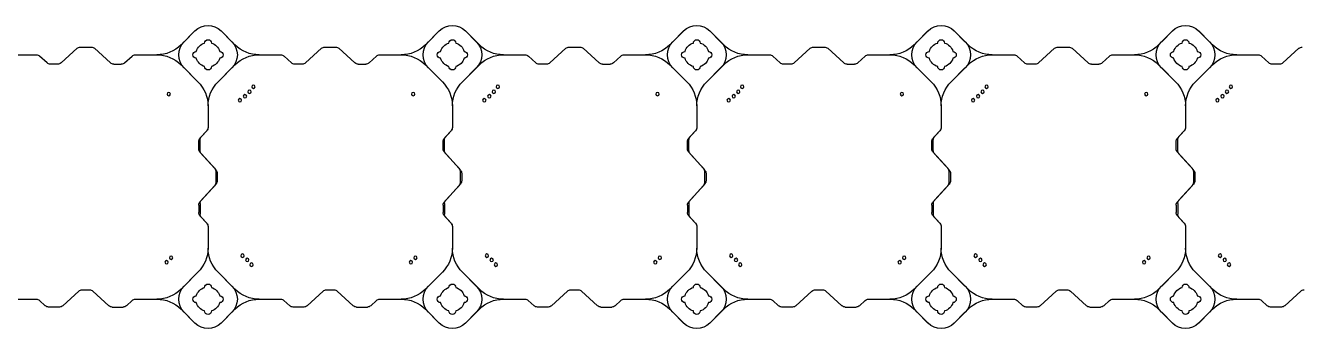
# Model space of a CAD drawing. Header units: millimetres. Extents: x -1612139 to -1260738, y 1141106 to 1536160.
# Drawn here: x -1302587 to -1299976, y 1185871 to 1186491 of the extents above; entities that cross this region are included whole.
import ezdxf

# ---------------------------------------------------------------- set-up
doc = ezdxf.new("R2010")
doc.units = ezdxf.units.MM
doc.header["$LTSCALE"] = 10
doc.layers.get('0').update_dxf_attribs({"linetype": 'CONTINUOUS'})
doc.layers.add('W-FLOAT_BOWL浮筒', color=253, linetype='CONTINUOUS')

# ---------------------------------------------------------------- blocks, each defined once
blk = doc.blocks.new('橙色')
at = {"layer": 'W-FLOAT_BOWL浮筒', "color": 30}
for p, q in [((11973.2, 548.8), (11944.8, 520.5)), ((11951.2, 526.9), (11973.1, 548.8)), ((12026.8, 548.8), (12055.2, 520.5)), ((12026.9, 548.8), (12048.8, 526.9)), ((12473.2, 548.8), (12444.8, 520.5)), ((12451.2, 526.9), (12473.1, 548.8)), ((12526.8, 548.8), (12555.2, 520.5)), ((12526.9, 548.8), (12548.8, 526.9)), ((12973.2, 548.8), (12944.8, 520.5)), ((12951.2, 526.9), (12973.1, 548.8)), ((13026.8, 548.8), (13055.2, 520.5)), ((13026.9, 548.8), (13048.8, 526.9)), ((13473.2, 548.8), (13444.8, 520.5)), ((13451.2, 526.9), (13473.1, 548.8)), ((13526.8, 548.8), (13555.2, 520.5)), ((13526.9, 548.8), (13548.8, 526.9)), ((13973.2, 548.8), (13944.8, 520.5)), ((13951.2, 526.9), (13973.1, 548.8)), ((14026.8, 548.8), (14055.2, 520.5)), ((14026.9, 548.8), (14048.8, 526.9)), ((11604.6, 500), (11648.5, 500)), ((11667.1, 513.4), (11655.3, 502.6)), ((11696.1, 516), (11673.9, 516)), ((11702.9, 513.4), (11735.6, 483.6)), ((11797.1, 513.4), (11764.4, 483.6)), ((11803.9, 516), (11826.1, 516)), ((11832.9, 513.4), (11844.7, 502.6)), ((11851.5, 500), (11895.3, 500)), ((12104.6, 500), (12148.5, 500)), ((12167.1, 513.4), (12155.3, 502.6)), ((12196.1, 516), (12173.9, 516)), ((12202.9, 513.4), (12235.6, 483.6)), ((12297.1, 513.4), (12264.4, 483.6)), ((12303.9, 516), (12326.1, 516)), ((12332.9, 513.4), (12344.7, 502.6)), ((12351.5, 500), (12395.3, 500)), ((12604.6, 500), (12648.5, 500)), ((12667.1, 513.4), (12655.3, 502.6)), ((12696.1, 516), (12673.9, 516)), ((12702.9, 513.4), (12735.6, 483.6)), ((12797.1, 513.4), (12764.4, 483.6)), ((12803.9, 516), (12826.1, 516)), ((12832.9, 513.4), (12844.7, 502.6)), ((12851.5, 500), (12895.3, 500)), ((13104.6, 500), (13148.5, 500)), ((13167.1, 513.4), (13155.3, 502.6)), ((13196.1, 516), (13173.9, 516)), ((13202.9, 513.4), (13235.6, 483.6)), ((13297.1, 513.4), (13264.4, 483.6)), ((13303.9, 516), (13326.1, 516)), ((13332.9, 513.4), (13344.7, 502.6)), ((13351.5, 500), (13395.3, 500)), ((13604.6, 500), (13648.5, 500)), ((13667.1, 513.4), (13655.3, 502.6)), ((13696.1, 516), (13673.9, 516)), ((13702.9, 513.4), (13735.6, 483.6)), ((13797.1, 513.4), (13764.4, 483.6)), ((13803.9, 516), (13826.1, 516)), ((13832.9, 513.4), (13844.7, 502.6)), ((13851.5, 500), (13895.3, 500)), ((14104.6, 500), (14148.5, 500)), ((14167.1, 513.4), (14155.3, 502.6)), ((14196.1, 516), (14173.9, 516)), ((14202.9, 513.4), (14235.6, 483.6)), ((11742.4, 481), (11757.6, 481)), ((11979.5, 444.8), (11944.8, 479.5)), ((11951.2, 473.2), (11979.5, 444.8)), ((12020.5, 444.8), (12055.2, 479.5)), ((12048.8, 473.2), (12020.5, 444.8)), ((12242.4, 481), (12257.6, 481)), ((12479.5, 444.8), (12444.8, 479.5)), ((12451.2, 473.2), (12479.5, 444.8)), ((12520.5, 444.8), (12555.2, 479.5)), ((12548.8, 473.2), (12520.5, 444.8)), ((12742.4, 481), (12757.6, 481)), ((12979.5, 444.8), (12944.8, 479.5)), ((12951.2, 473.2), (12979.5, 444.8)), ((13020.5, 444.8), (13055.2, 479.5)), ((13048.8, 473.2), (13020.5, 444.8)), ((13242.4, 481), (13257.6, 481)), ((13479.5, 444.8), (13444.8, 479.5)), ((13451.2, 473.2), (13479.5, 444.8)), ((13520.5, 444.8), (13555.2, 479.5)), ((13548.8, 473.2), (13520.5, 444.8)), ((13742.4, 481), (13757.6, 481)), ((13979.5, 444.8), (13944.8, 479.5)), ((13951.2, 473.2), (13979.5, 444.8)), ((14020.5, 444.8), (14055.2, 479.5)), ((14048.8, 473.2), (14020.5, 444.8)), ((12000, 351.3), (12000, 395.4)), ((12000, 351.5), (12000, 395.4)), ((12500, 351.3), (12500, 395.4)), ((12500, 351.5), (12500, 395.4)), ((13000, 351.3), (13000, 395.4)), ((13000, 351.5), (13000, 395.4)), ((13500, 351.3), (13500, 395.4)), ((13500, 351.5), (13500, 395.4)), ((14000, 351.3), (14000, 395.4)), ((14000, 351.5), (14000, 395.4)), ((11983.6, 329.4), (11997.4, 344.5)), ((11986.6, 332.9), (11997.4, 344.7)), ((12483.6, 329.4), (12497.4, 344.5)), ((12486.6, 332.9), (12497.4, 344.7)), ((12983.6, 329.4), (12997.4, 344.5)), ((12986.6, 332.9), (12997.4, 344.7)), ((13483.6, 329.4), (13497.4, 344.5)), ((13486.6, 332.9), (13497.4, 344.7)), ((13983.6, 329.4), (13997.4, 344.5)), ((13986.6, 332.9), (13997.4, 344.7)), ((11981, 307.4), (11981, 322.6)), ((11984, 303.9), (11984, 326.1)), ((12481, 307.4), (12481, 322.6)), ((12484, 303.9), (12484, 326.1)), ((12981, 307.4), (12981, 322.6)), ((12984, 303.9), (12984, 326.1)), ((13481, 307.4), (13481, 322.6)), ((13484, 303.9), (13484, 326.1)), ((13981, 307.4), (13981, 322.6)), ((13984, 303.9), (13984, 326.1)), ((11983.6, 300.6), (12013.4, 267.9)), ((11986.6, 297.1), (12016.4, 264.4)), ((12483.6, 300.6), (12513.4, 267.9)), ((12486.6, 297.1), (12516.4, 264.4)), ((12983.6, 300.6), (13013.4, 267.9)), ((12986.6, 297.1), (13016.4, 264.4)), ((13483.6, 300.6), (13513.4, 267.9)), ((13486.6, 297.1), (13516.4, 264.4)), ((13983.6, 300.6), (14013.4, 267.9)), ((13986.6, 297.1), (14016.4, 264.4)), ((12016, 238.9), (12016, 261.1)), ((12516, 238.9), (12516, 261.1)), ((13016, 238.9), (13016, 261.1)), ((13516, 238.9), (13516, 261.1)), ((14016, 238.9), (14016, 261.1)), ((11986.6, 202.9), (12016.4, 235.6)), ((12019, 242.4), (12019, 257.6)), ((12486.6, 202.9), (12516.4, 235.6)), ((12519, 242.4), (12519, 257.6)), ((12986.6, 202.9), (13016.4, 235.6)), ((13019, 242.4), (13019, 257.6)), ((13486.6, 202.9), (13516.4, 235.6)), ((13519, 242.4), (13519, 257.6)), ((13986.6, 202.9), (14016.4, 235.6)), ((14019, 242.4), (14019, 257.6)), ((11983.6, 199.4), (12013.4, 232.1)), ((12483.6, 199.4), (12513.4, 232.1)), ((12983.6, 199.4), (13013.4, 232.1)), ((13483.6, 199.4), (13513.4, 232.1)), ((13983.6, 199.4), (14013.4, 232.1)), ((11981, 192.6), (11981, 177.4)), ((11984, 196.1), (11984, 173.9)), ((12481, 192.6), (12481, 177.4)), ((12484, 196.1), (12484, 173.9)), ((12981, 192.6), (12981, 177.4)), ((12984, 196.1), (12984, 173.9)), ((13481, 192.6), (13481, 177.4)), ((13484, 196.1), (13484, 173.9)), ((13981, 192.6), (13981, 177.4)), ((13984, 196.1), (13984, 173.9)), ((11983.6, 170.6), (11997.4, 155.5)), ((11986.6, 167.1), (11997.4, 155.3)), ((12483.6, 170.6), (12497.4, 155.5)), ((12486.6, 167.1), (12497.4, 155.3)), ((12983.6, 170.6), (12997.4, 155.5)), ((12986.6, 167.1), (12997.4, 155.3)), ((13483.6, 170.6), (13497.4, 155.5)), ((13486.6, 167.1), (13497.4, 155.3)), ((13983.6, 170.6), (13997.4, 155.5)), ((13986.6, 167.1), (13997.4, 155.3)), ((12000, 104.7), (12000, 148.7)), ((12000, 104.7), (12000, 148.5)), ((12500, 104.7), (12500, 148.7)), ((12500, 104.7), (12500, 148.5)), ((13000, 104.7), (13000, 148.7)), ((13000, 104.7), (13000, 148.5)), ((13500, 104.7), (13500, 148.7)), ((13500, 104.7), (13500, 148.5)), ((14000, 104.7), (14000, 148.7)), ((14000, 104.7), (14000, 148.5)), ((11944.8, 20.5), (11979.5, 55.2)), ((11951.2, 26.8), (11979.5, 55.2)), ((12048.8, 26.8), (12020.5, 55.2)), ((12055.2, 20.5), (12020.5, 55.2)), ((12444.8, 20.5), (12479.5, 55.2)), ((12451.2, 26.8), (12479.5, 55.2)), ((12548.8, 26.8), (12520.5, 55.2)), ((12555.2, 20.5), (12520.5, 55.2)), ((12944.8, 20.5), (12979.5, 55.2)), ((12951.2, 26.8), (12979.5, 55.2)), ((13048.8, 26.8), (13020.5, 55.2)), ((13055.2, 20.5), (13020.5, 55.2)), ((13444.8, 20.5), (13479.5, 55.2)), ((13451.2, 26.8), (13479.5, 55.2)), ((13548.8, 26.8), (13520.5, 55.2)), ((13555.2, 20.5), (13520.5, 55.2)), ((13944.8, 20.5), (13979.5, 55.2)), ((13951.2, 26.8), (13979.5, 55.2)), ((14048.8, 26.8), (14020.5, 55.2)), ((14055.2, 20.5), (14020.5, 55.2)), ((11604.6, 0), (11648.7, 0)), ((11670.6, 16.4), (11655.5, 2.6)), ((11692.6, 19), (11677.4, 19)), ((11699.4, 16.4), (11732.1, -13.4)), ((11800.6, 16.4), (11767.9, -13.4)), ((11807.4, 19), (11822.6, 19)), ((11829.4, 16.4), (11844.5, 2.6)), ((11851.3, 0), (11895.3, 0)), ((12104.6, 0), (12148.7, 0)), ((12170.6, 16.4), (12155.5, 2.6)), ((12192.6, 19), (12177.4, 19)), ((12199.4, 16.4), (12232.1, -13.4)), ((12300.6, 16.4), (12267.9, -13.4)), ((12307.4, 19), (12322.6, 19)), ((12329.4, 16.4), (12344.5, 2.6)), ((12351.3, 0), (12395.3, 0)), ((12604.6, 0), (12648.7, 0)), ((12670.6, 16.4), (12655.5, 2.6)), ((12692.6, 19), (12677.4, 19)), ((12699.4, 16.4), (12732.1, -13.4)), ((12800.6, 16.4), (12767.9, -13.4)), ((12807.4, 19), (12822.6, 19)), ((12829.4, 16.4), (12844.5, 2.6)), ((12851.3, 0), (12895.3, 0)), ((13104.6, 0), (13148.7, 0)), ((13170.6, 16.4), (13155.5, 2.6)), ((13192.6, 19), (13177.4, 19)), ((13199.4, 16.4), (13232.1, -13.4)), ((13300.6, 16.4), (13267.9, -13.4)), ((13307.4, 19), (13322.6, 19)), ((13329.4, 16.4), (13344.5, 2.6)), ((13351.3, 0), (13395.3, 0)), ((13604.6, 0), (13648.7, 0)), ((13670.6, 16.4), (13655.5, 2.6)), ((13692.6, 19), (13677.4, 19)), ((13699.4, 16.4), (13732.1, -13.4)), ((13800.6, 16.4), (13767.9, -13.4)), ((13807.4, 19), (13822.6, 19)), ((13829.4, 16.4), (13844.5, 2.6)), ((13851.3, 0), (13895.3, 0)), ((14104.6, 0), (14148.7, 0)), ((14170.6, 16.4), (14155.5, 2.6)), ((14192.6, 19), (14177.4, 19)), ((14199.4, 16.4), (14232.1, -13.4)), ((11738.9, -16), (11761.1, -16)), ((11973.2, -48.8), (11944.8, -20.5)), ((12026.8, -48.8), (12055.2, -20.5)), ((12238.9, -16), (12261.1, -16)), ((12473.2, -48.8), (12444.8, -20.5)), ((12526.8, -48.8), (12555.2, -20.5)), ((12738.9, -16), (12761.1, -16)), ((12973.2, -48.8), (12944.8, -20.5)), ((13026.8, -48.8), (13055.2, -20.5)), ((13238.9, -16), (13261.1, -16)), ((13473.2, -48.8), (13444.8, -20.5)), ((13526.8, -48.8), (13555.2, -20.5)), ((13738.9, -16), (13761.1, -16)), ((13973.2, -48.8), (13944.8, -20.5)), ((14026.8, -48.8), (14055.2, -20.5)), ((11973.1, -48.8), (11951.2, -26.9)), ((12048.8, -26.9), (12026.9, -48.8)), ((12473.1, -48.8), (12451.2, -26.9)), ((12548.8, -26.9), (12526.9, -48.8)), ((12973.1, -48.8), (12951.2, -26.9)), ((13048.8, -26.9), (13026.9, -48.8)), ((13473.1, -48.8), (13451.2, -26.9)), ((13548.8, -26.9), (13526.9, -48.8)), ((13973.1, -48.8), (13951.2, -26.9)), ((14048.8, -26.9), (14026.9, -48.8))]:
    blk.add_line(p, q, dxfattribs=at)
for centre in [(11915.2, 424.4), (11924.4, 415.2), (12080.3, 419.7), (12089, 429.4), (12415.2, 424.4), (12424.4, 415.2), (12580.3, 419.7), (12589, 429.4), (12915.2, 424.4), (12924.4, 415.2), (13080.3, 419.7), (13089, 429.4), (13415.2, 424.4), (13424.4, 415.2), (13580.3, 419.7), (13589, 429.4), (13915.2, 424.4), (13924.4, 415.2), (14080.3, 419.7), (14089, 429.4), (12070.6, 411), (12570.6, 411), (13070.6, 411), (13570.6, 411), (14070.6, 411), (11919.7, 80.3), (12065.3, 92.9), (12075.6, 84.8), (12084.8, 75.6), (12419.7, 80.3), (12565.3, 92.9), (12575.6, 84.8), (12584.8, 75.6), (12919.7, 80.3), (13065.3, 92.9), (13075.6, 84.8), (13084.8, 75.6), (13419.7, 80.3), (13565.3, 92.9), (13575.6, 84.8), (13584.8, 75.6), (13919.7, 80.3), (14065.3, 92.9), (14075.6, 84.8), (14084.8, 75.6), (12092.9, 65.3), (12592.9, 65.3), (13092.9, 65.3), (13592.9, 65.3), (14092.9, 65.3)]:
    blk.add_circle(centre, 3.5, dxfattribs=at)
for centre, radius, start, end in [((12000, 522), 38, 45, 135), ((12000, 522), 38, 45, 135), ((12500, 522), 38, 45, 135), ((12500, 522), 38, 45, 135), ((13000, 522), 38, 45, 135), ((13000, 522), 38, 45, 135), ((13500, 522), 38, 45, 135), ((13500, 522), 38, 45, 135), ((14000, 522), 38, 45, 135), ((14000, 522), 38, 45, 135), ((11978, 500), 38, 135, 225), ((12000, 500), 25, 106.2602, 163.7398), ((12000, 500), 25, 106.2602, 163.7398), ((12000, 524), 7, 0, 180), ((12000, 524), 7, 0, 180), ((12000, 500), 25, 16.2602, 73.7398), ((12000, 500), 25, 16.2602, 73.7398), ((12022, 500), 38, 315, 45), ((12478, 500), 38, 135, 225), ((12500, 500), 25, 106.2602, 163.7398), ((12500, 500), 25, 106.2602, 163.7398), ((12500, 524), 7, 0, 180), ((12500, 524), 7, 0, 180), ((12500, 500), 25, 16.2602, 73.7398), ((12500, 500), 25, 16.2602, 73.7398), ((12522, 500), 38, 315, 45), ((12978, 500), 38, 135, 225), ((13000, 500), 25, 106.2602, 163.7398), ((13000, 500), 25, 106.2602, 163.7398), ((13000, 524), 7, 0, 180), ((13000, 524), 7, 0, 180), ((13000, 500), 25, 16.2602, 73.7398), ((13000, 500), 25, 16.2602, 73.7398), ((13022, 500), 38, 315, 45), ((13478, 500), 38, 135, 225), ((13500, 500), 25, 106.2602, 163.7398), ((13500, 500), 25, 106.2602, 163.7398), ((13500, 524), 7, 0, 180), ((13500, 524), 7, 0, 180), ((13500, 500), 25, 16.2602, 73.7398), ((13500, 500), 25, 16.2602, 73.7398), ((13522, 500), 38, 315, 45), ((13978, 500), 38, 135, 225), ((14000, 500), 25, 106.2602, 163.7398), ((14000, 500), 25, 106.2602, 163.7398), ((14000, 524), 7, 0, 180), ((14000, 524), 7, 0, 180), ((14000, 500), 25, 16.2602, 73.7398), ((14000, 500), 25, 16.2602, 73.7398), ((14022, 500), 38, 315, 45), ((11648.5, 510), 10, 270, 312.2737), ((11673.9, 506), 10, 90, 132.2737), ((11696.1, 506), 10, 47.7263, 90), ((11803.9, 506), 10, 90, 132.2737), ((11826.1, 506), 10, 47.7263, 90), ((11851.5, 510), 10, 227.7263, 270), ((11895.3, 570), 70, 270, 315), ((11895.3, 430), 70, 45, 90), ((11976, 500), 7, 90, 270), ((11976, 500), 7, 90, 270), ((12024, 500), 7, 270, 90), ((12024, 500), 7, 270, 90), ((12104.7, 570), 70, 225, 270), ((12104.7, 430), 70, 90, 135), ((12148.5, 510), 10, 270, 312.2737), ((12173.9, 506), 10, 90, 132.2737), ((12196.1, 506), 10, 47.7263, 90), ((12303.9, 506), 10, 90, 132.2737), ((12326.1, 506), 10, 47.7263, 90), ((12351.5, 510), 10, 227.7263, 270), ((12395.3, 570), 70, 270, 315), ((12395.3, 430), 70, 45, 90), ((12476, 500), 7, 90, 270), ((12476, 500), 7, 90, 270), ((12524, 500), 7, 270, 90), ((12524, 500), 7, 270, 90), ((12604.7, 570), 70, 225, 270), ((12604.7, 430), 70, 90, 135), ((12648.5, 510), 10, 270, 312.2737), ((12673.9, 506), 10, 90, 132.2737), ((12696.1, 506), 10, 47.7263, 90), ((12803.9, 506), 10, 90, 132.2737), ((12826.1, 506), 10, 47.7263, 90), ((12851.5, 510), 10, 227.7263, 270), ((12895.3, 570), 70, 270, 315), ((12895.3, 430), 70, 45, 90), ((12976, 500), 7, 90, 270), ((12976, 500), 7, 90, 270), ((13024, 500), 7, 270, 90), ((13024, 500), 7, 270, 90), ((13104.7, 570), 70, 225, 270), ((13104.7, 430), 70, 90, 135), ((13148.5, 510), 10, 270, 312.2737), ((13173.9, 506), 10, 90, 132.2737), ((13196.1, 506), 10, 47.7263, 90), ((13303.9, 506), 10, 90, 132.2737), ((13326.1, 506), 10, 47.7263, 90), ((13351.5, 510), 10, 227.7263, 270), ((13395.3, 570), 70, 270, 315), ((13395.3, 430), 70, 45, 90), ((13476, 500), 7, 90, 270), ((13476, 500), 7, 90, 270), ((13524, 500), 7, 270, 90), ((13524, 500), 7, 270, 90), ((13604.7, 570), 70, 225, 270), ((13604.7, 430), 70, 90, 135), ((13648.5, 510), 10, 270, 312.2737), ((13673.9, 506), 10, 90, 132.2737), ((13696.1, 506), 10, 47.7263, 90), ((13803.9, 506), 10, 90, 132.2737), ((13826.1, 506), 10, 47.7263, 90), ((13851.5, 510), 10, 227.7263, 270), ((13895.3, 570), 70, 270, 315), ((13895.3, 430), 70, 45, 90), ((13976, 500), 7, 90, 270), ((13976, 500), 7, 90, 270), ((14024, 500), 7, 270, 90), ((14024, 500), 7, 270, 90), ((14104.7, 570), 70, 225, 270), ((14104.7, 430), 70, 90, 135), ((14148.5, 510), 10, 270, 312.2737), ((14173.9, 506), 10, 90, 132.2737), ((14196.1, 506), 10, 47.7263, 90), ((11742.4, 491), 10, 227.7263, 270), ((11757.6, 491), 10, 270, 312.2737), ((12000, 500), 25, 196.2602, 253.7398), ((12000, 500), 25, 196.2602, 253.7398), ((12000, 476), 7, 180, 0), ((12000, 476), 7, 180, 0), ((12000, 500), 25, 286.2602, 343.7398), ((12000, 500), 25, 286.2602, 343.7398), ((12242.4, 491), 10, 227.7263, 270), ((12257.6, 491), 10, 270, 312.2737), ((12500, 500), 25, 196.2602, 253.7398), ((12500, 500), 25, 196.2602, 253.7398), ((12500, 476), 7, 180, 0), ((12500, 476), 7, 180, 0), ((12500, 500), 25, 286.2602, 343.7398), ((12500, 500), 25, 286.2602, 343.7398), ((12742.4, 491), 10, 227.7263, 270), ((12757.6, 491), 10, 270, 312.2737), ((13000, 500), 25, 196.2602, 253.7398), ((13000, 500), 25, 196.2602, 253.7398), ((13000, 476), 7, 180, 0), ((13000, 476), 7, 180, 0), ((13000, 500), 25, 286.2602, 343.7398), ((13000, 500), 25, 286.2602, 343.7398), ((13242.4, 491), 10, 227.7263, 270), ((13257.6, 491), 10, 270, 312.2737), ((13500, 500), 25, 196.2602, 253.7398), ((13500, 500), 25, 196.2602, 253.7398), ((13500, 476), 7, 180, 0), ((13500, 476), 7, 180, 0), ((13500, 500), 25, 286.2602, 343.7398), ((13500, 500), 25, 286.2602, 343.7398), ((13742.4, 491), 10, 227.7263, 270), ((13757.6, 491), 10, 270, 312.2737), ((14000, 500), 25, 196.2602, 253.7398), ((14000, 500), 25, 196.2602, 253.7398), ((14000, 476), 7, 180, 0), ((14000, 476), 7, 180, 0), ((14000, 500), 25, 286.2602, 343.7398), ((14000, 500), 25, 286.2602, 343.7398), ((14242.4, 491), 10, 227.7263, 270), ((11930, 395.3), 70, 0, 45), ((11930, 395.3), 70, 0, 45), ((12070, 395.3), 70, 135, 180), ((12070, 395.3), 70, 135, 180), ((12430, 395.3), 70, 0, 45), ((12430, 395.3), 70, 0, 45), ((12570, 395.3), 70, 135, 180), ((12570, 395.3), 70, 135, 180), ((12930, 395.3), 70, 0, 45), ((12930, 395.3), 70, 0, 45), ((13070, 395.3), 70, 135, 180), ((13070, 395.3), 70, 135, 180), ((13430, 395.3), 70, 0, 45), ((13430, 395.3), 70, 0, 45), ((13570, 395.3), 70, 135, 180), ((13570, 395.3), 70, 135, 180), ((13930, 395.3), 70, 0, 45), ((13930, 395.3), 70, 0, 45), ((14070, 395.3), 70, 135, 180), ((14070, 395.3), 70, 135, 180), ((11990, 351.5), 10, 317.7263, 0), ((11990, 351.3), 10, 317.7263, 0), ((12490, 351.5), 10, 317.7263, 0), ((12490, 351.3), 10, 317.7263, 0), ((12990, 351.5), 10, 317.7263, 0), ((12990, 351.3), 10, 317.7263, 0), ((13490, 351.5), 10, 317.7263, 0), ((13490, 351.3), 10, 317.7263, 0), ((13990, 351.5), 10, 317.7263, 0), ((13990, 351.3), 10, 317.7263, 0), ((11991, 322.6), 10, 137.7263, 180), ((11994, 326.1), 10, 137.7263, 180), ((12491, 322.6), 10, 137.7263, 180), ((12494, 326.1), 10, 137.7263, 180), ((12991, 322.6), 10, 137.7263, 180), ((12994, 326.1), 10, 137.7263, 180), ((13491, 322.6), 10, 137.7263, 180), ((13494, 326.1), 10, 137.7263, 180), ((13991, 322.6), 10, 137.7263, 180), ((13994, 326.1), 10, 137.7263, 180), ((11991, 307.4), 10, 180, 222.2737), ((11994, 303.9), 10, 180, 222.2737), ((12491, 307.4), 10, 180, 222.2737), ((12494, 303.9), 10, 180, 222.2737), ((12991, 307.4), 10, 180, 222.2737), ((12994, 303.9), 10, 180, 222.2737), ((13491, 307.4), 10, 180, 222.2737), ((13494, 303.9), 10, 180, 222.2737), ((13991, 307.4), 10, 180, 222.2737), ((13994, 303.9), 10, 180, 222.2737), ((12006, 261.1), 10, 0, 42.2737), ((12009, 257.6), 10, 0, 42.2737), ((12506, 261.1), 10, 0, 42.2737), ((12509, 257.6), 10, 0, 42.2737), ((13006, 261.1), 10, 0, 42.2737), ((13009, 257.6), 10, 0, 42.2737), ((13506, 261.1), 10, 0, 42.2737), ((13509, 257.6), 10, 0, 42.2737), ((14006, 261.1), 10, 0, 42.2737), ((14009, 257.6), 10, 0, 42.2737), ((12006, 238.9), 10, 317.7263, 0), ((12009, 242.4), 10, 317.7263, 0), ((12506, 238.9), 10, 317.7263, 0), ((12509, 242.4), 10, 317.7263, 0), ((13006, 238.9), 10, 317.7263, 0), ((13009, 242.4), 10, 317.7263, 0), ((13506, 238.9), 10, 317.7263, 0), ((13509, 242.4), 10, 317.7263, 0), ((14006, 238.9), 10, 317.7263, 0), ((14009, 242.4), 10, 317.7263, 0), ((11991, 192.6), 10, 137.7263, 180), ((11994, 196.1), 10, 137.7263, 180), ((12491, 192.6), 10, 137.7263, 180), ((12494, 196.1), 10, 137.7263, 180), ((12991, 192.6), 10, 137.7263, 180), ((12994, 196.1), 10, 137.7263, 180), ((13491, 192.6), 10, 137.7263, 180), ((13494, 196.1), 10, 137.7263, 180), ((13991, 192.6), 10, 137.7263, 180), ((13994, 196.1), 10, 137.7263, 180), ((11991, 177.4), 10, 180, 222.2737), ((11994, 173.9), 10, 180, 222.2737), ((12491, 177.4), 10, 180, 222.2737), ((12494, 173.9), 10, 180, 222.2737), ((12991, 177.4), 10, 180, 222.2737), ((12994, 173.9), 10, 180, 222.2737), ((13491, 177.4), 10, 180, 222.2737), ((13494, 173.9), 10, 180, 222.2737), ((13991, 177.4), 10, 180, 222.2737), ((13994, 173.9), 10, 180, 222.2737), ((11990, 148.7), 10, 0, 42.2737), ((11990, 148.5), 10, 0, 42.2737), ((12490, 148.7), 10, 0, 42.2737), ((12490, 148.5), 10, 0, 42.2737), ((12990, 148.7), 10, 0, 42.2737), ((12990, 148.5), 10, 0, 42.2737), ((13490, 148.7), 10, 0, 42.2737), ((13490, 148.5), 10, 0, 42.2737), ((13990, 148.7), 10, 0, 42.2737), ((13990, 148.5), 10, 0, 42.2737), ((11930, 104.7), 70, 315, 0), ((11930, 104.7), 70, 315, 0), ((12070, 104.7), 70, 180, 225), ((12070, 104.7), 70, 180, 225), ((12430, 104.7), 70, 315, 0), ((12430, 104.7), 70, 315, 0), ((12570, 104.7), 70, 180, 225), ((12570, 104.7), 70, 180, 225), ((12930, 104.7), 70, 315, 0), ((12930, 104.7), 70, 315, 0), ((13070, 104.7), 70, 180, 225), ((13070, 104.7), 70, 180, 225), ((13430, 104.7), 70, 315, 0), ((13430, 104.7), 70, 315, 0), ((13570, 104.7), 70, 180, 225), ((13570, 104.7), 70, 180, 225), ((13930, 104.7), 70, 315, 0), ((13930, 104.7), 70, 315, 0), ((14070, 104.7), 70, 180, 225), ((14070, 104.7), 70, 180, 225), ((11978, 0), 38, 135, 225), ((12000, 24), 7, 0, 180), ((12000, 24), 7, 0, 180), ((12022, 0), 38, 315, 45), ((12478, 0), 38, 135, 225), ((12500, 24), 7, 0, 180), ((12500, 24), 7, 0, 180), ((12522, 0), 38, 315, 45), ((12978, 0), 38, 135, 225), ((13000, 24), 7, 0, 180), ((13000, 24), 7, 0, 180), ((13022, 0), 38, 315, 45), ((13478, 0), 38, 135, 225), ((13500, 24), 7, 0, 180), ((13500, 24), 7, 0, 180), ((13522, 0), 38, 315, 45), ((13978, 0), 38, 135, 225), ((14000, 24), 7, 0, 180), ((14000, 24), 7, 0, 180), ((14022, 0), 38, 315, 45), ((11648.7, 10), 10, 270, 312.2737), ((11677.4, 9), 10, 90, 132.2737), ((11692.6, 9), 10, 47.7263, 90), ((11807.4, 9), 10, 90, 132.2737), ((11822.6, 9), 10, 47.7263, 90), ((11851.3, 10), 10, 227.7263, 270), ((11895.3, 70), 70, 270, 315), ((11895.3, -70), 70, 45, 90), ((11976, 0), 7, 90, 270), ((11976, 0), 7, 90, 270), ((12000, 0), 25, 106.2602, 163.7398), ((12000, 0), 25, 106.2602, 163.7398), ((12000, 0), 25, 16.2602, 73.7398), ((12000, 0), 25, 16.2602, 73.7398), ((12024, 0), 7, 270, 90), ((12024, 0), 7, 270, 90), ((12104.7, 70), 70, 225, 270), ((12104.7, -70), 70, 90, 135), ((12148.7, 10), 10, 270, 312.2737), ((12177.4, 9), 10, 90, 132.2737), ((12192.6, 9), 10, 47.7263, 90), ((12307.4, 9), 10, 90, 132.2737), ((12322.6, 9), 10, 47.7263, 90), ((12351.3, 10), 10, 227.7263, 270), ((12395.3, 70), 70, 270, 315), ((12395.3, -70), 70, 45, 90), ((12476, 0), 7, 90, 270), ((12476, 0), 7, 90, 270), ((12500, 0), 25, 106.2602, 163.7398), ((12500, 0), 25, 106.2602, 163.7398), ((12500, 0), 25, 16.2602, 73.7398), ((12500, 0), 25, 16.2602, 73.7398), ((12524, 0), 7, 270, 90), ((12524, 0), 7, 270, 90), ((12604.7, 70), 70, 225, 270), ((12604.7, -70), 70, 90, 135), ((12648.7, 10), 10, 270, 312.2737), ((12677.4, 9), 10, 90, 132.2737), ((12692.6, 9), 10, 47.7263, 90), ((12807.4, 9), 10, 90, 132.2737), ((12822.6, 9), 10, 47.7263, 90), ((12851.3, 10), 10, 227.7263, 270), ((12895.3, 70), 70, 270, 315), ((12895.3, -70), 70, 45, 90), ((12976, 0), 7, 90, 270), ((12976, 0), 7, 90, 270), ((13000, 0), 25, 106.2602, 163.7398), ((13000, 0), 25, 106.2602, 163.7398), ((13000, 0), 25, 16.2602, 73.7398), ((13000, 0), 25, 16.2602, 73.7398), ((13024, 0), 7, 270, 90), ((13024, 0), 7, 270, 90), ((13104.7, 70), 70, 225, 270), ((13104.7, -70), 70, 90, 135), ((13148.7, 10), 10, 270, 312.2737), ((13177.4, 9), 10, 90, 132.2737), ((13192.6, 9), 10, 47.7263, 90), ((13307.4, 9), 10, 90, 132.2737), ((13322.6, 9), 10, 47.7263, 90), ((13351.3, 10), 10, 227.7263, 270), ((13395.3, 70), 70, 270, 315), ((13395.3, -70), 70, 45, 90), ((13476, 0), 7, 90, 270), ((13476, 0), 7, 90, 270), ((13500, 0), 25, 106.2602, 163.7398), ((13500, 0), 25, 106.2602, 163.7398), ((13500, 0), 25, 16.2602, 73.7398), ((13500, 0), 25, 16.2602, 73.7398), ((13524, 0), 7, 270, 90), ((13524, 0), 7, 270, 90), ((13604.7, 70), 70, 225, 270), ((13604.7, -70), 70, 90, 135), ((13648.7, 10), 10, 270, 312.2737), ((13677.4, 9), 10, 90, 132.2737), ((13692.6, 9), 10, 47.7263, 90), ((13807.4, 9), 10, 90, 132.2737), ((13822.6, 9), 10, 47.7263, 90), ((13851.3, 10), 10, 227.7263, 270), ((13895.3, 70), 70, 270, 315), ((13895.3, -70), 70, 45, 90), ((13976, 0), 7, 90, 270), ((13976, 0), 7, 90, 270), ((14000, 0), 25, 106.2602, 163.7398), ((14000, 0), 25, 106.2602, 163.7398), ((14000, 0), 25, 16.2602, 73.7398), ((14000, 0), 25, 16.2602, 73.7398), ((14024, 0), 7, 270, 90), ((14024, 0), 7, 270, 90), ((14104.7, 70), 70, 225, 270), ((14104.7, -70), 70, 90, 135), ((14148.7, 10), 10, 270, 312.2737), ((14177.4, 9), 10, 90, 132.2737), ((14192.6, 9), 10, 47.7263, 90), ((11738.9, -6), 10, 227.7263, 270), ((11761.1, -6), 10, 270, 312.2737), ((12000, 0), 25, 196.2602, 253.7398), ((12000, 0), 25, 196.2602, 253.7398), ((12000, -24), 7, 180, 0), ((12000, -24), 7, 180, 0), ((12000, 0), 25, 286.2602, 343.7398), ((12000, 0), 25, 286.2602, 343.7398), ((12238.9, -6), 10, 227.7263, 270), ((12261.1, -6), 10, 270, 312.2737), ((12500, 0), 25, 196.2602, 253.7398), ((12500, 0), 25, 196.2602, 253.7398), ((12500, -24), 7, 180, 0), ((12500, -24), 7, 180, 0), ((12500, 0), 25, 286.2602, 343.7398), ((12500, 0), 25, 286.2602, 343.7398), ((12738.9, -6), 10, 227.7263, 270), ((12761.1, -6), 10, 270, 312.2737), ((13000, 0), 25, 196.2602, 253.7398), ((13000, 0), 25, 196.2602, 253.7398), ((13000, -24), 7, 180, 0), ((13000, -24), 7, 180, 0), ((13000, 0), 25, 286.2602, 343.7398), ((13000, 0), 25, 286.2602, 343.7398), ((13238.9, -6), 10, 227.7263, 270), ((13261.1, -6), 10, 270, 312.2737), ((13500, 0), 25, 196.2602, 253.7398), ((13500, 0), 25, 196.2602, 253.7398), ((13500, -24), 7, 180, 0), ((13500, -24), 7, 180, 0), ((13500, 0), 25, 286.2602, 343.7398), ((13500, 0), 25, 286.2602, 343.7398), ((13738.9, -6), 10, 227.7263, 270), ((13761.1, -6), 10, 270, 312.2737), ((14000, 0), 25, 196.2602, 253.7398), ((14000, 0), 25, 196.2602, 253.7398), ((14000, -24), 7, 180, 0), ((14000, -24), 7, 180, 0), ((14000, 0), 25, 286.2602, 343.7398), ((14000, 0), 25, 286.2602, 343.7398), ((14238.9, -6), 10, 227.7263, 270), ((12000, -22), 38, 225, 315), ((12000, -22), 38, 225, 315), ((12500, -22), 38, 225, 315), ((12500, -22), 38, 225, 315), ((13000, -22), 38, 225, 315), ((13000, -22), 38, 225, 315), ((13500, -22), 38, 225, 315), ((13500, -22), 38, 225, 315), ((14000, -22), 38, 225, 315), ((14000, -22), 38, 225, 315)]:
    blk.add_arc(centre, radius, start, end, dxfattribs=at)

msp = doc.modelspace()

# ---------------------------------------------------------------- block references
at = {"xscale": -1, "rotation": 180}
msp.add_blockref('橙色', (-1314213.3, 1186431), dxfattribs=at)

doc.saveas('drawing.dxf')
